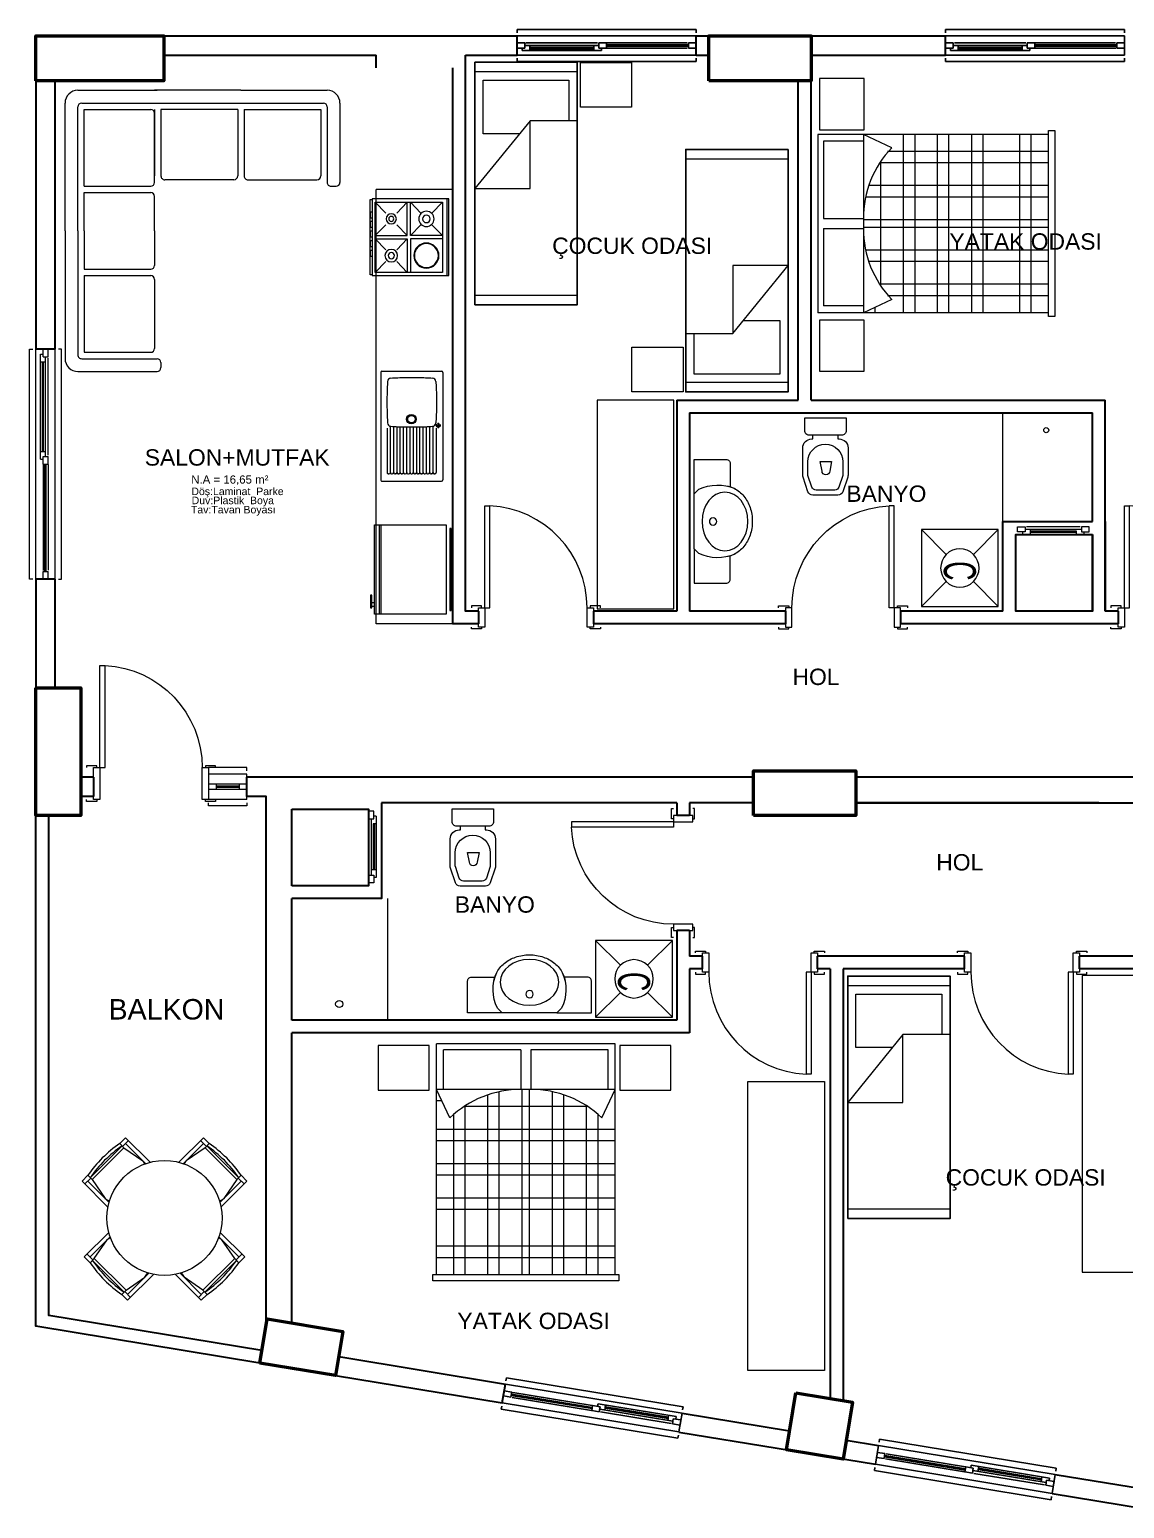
# Model space of a CAD drawing. Header units: millimetres. Extents: x 15854 to 18903, y 2124 to 4003.
# Drawn here: x 15854 to 16710, y 2172 to 3329 of the extents above; entities that cross this region are included whole.
import ezdxf

# ---------------------------------------------------------------- set-up
doc = ezdxf.new("R2010")
doc.units = ezdxf.units.MM
doc.linetypes.add('BORDER', pattern=[1.75, 0.5, -0.25, 0.5, -0.25, 0, -0.25])
doc.linetypes.add('DOT2', pattern=[0.125, 0, -0.125])
for name, color, linetype, lineweight in [('0-Gör-4__0_20_', 6, 'Continuous', 20), ('duv', 142, 'Continuous', 30), ('I-WALL', 2, 'Continuous', 18), ('KOLON', 1, 'Continuous', 50), ('mahal', 1, 'Continuous', 20), ('PENCERE', 3, 'Continuous', 18), ('SIVA', 254, 'Continuous', 20), ('sıva', 6, 'DOT2', 20), ('TEFRIS', 6, 'Continuous', 15)]:
    doc.layers.add(name, color=color, linetype=linetype, lineweight=lineweight)
doc.layers.add('İÇ_ÖLÇÜ', color=7, linetype='Continuous')
doc.styles.add('TECHNICLIGHT', font='Arial')
doc.styles.add('text1', font='Arial')

# ---------------------------------------------------------------- blocks, each defined once
blk = doc.blocks.new('yatak_80')
for p, q in [((98059.694548, -98473.047281), (98059.694548, -98393.047281)), ((98196.134804, -98393.047281), (98196.134804, -98429.917169)), ((98227.879892, -98399.557105), (98196.134804, -98399.557105)), ((98227.879892, -98466.662257), (98227.879892, -98399.557105)), ((98234.264916, -98393.047281), (98234.264916, -98473.047281)), ((98143.004692, -98429.917169), (98196.134804, -98429.917169)), ((98143.004692, -98473.047281), (98143.004692, -98429.917169)), ((98196.134804, -98429.917169), (98143.004692, -98473.047281)), ((98185.954772, -98438.181144), (98185.954772, -98466.662257)), ((98185.954772, -98466.662257), (98227.879892, -98466.662257))]:
    blk.add_line(p, q)
at = {"layer": 'İÇ_ÖLÇÜ', "ltscale": 5}
blk.add_line((98052.104532, -98393.047281), (98241.854932, -98393.047281), dxfattribs=at)
at = {"layer": 'İÇ_ÖLÇÜ', "ltscale": 5, "flags": 128}
blk.add_lwpolyline([(98052.104532, -98473.047281), (98052.104532, -98393.047281), (98241.854932, -98393.047281), (98241.854932, -98473.047281), (98052.104532, -98473.047281)], dxfattribs=at)
blk = doc.blocks.new('8')
at = {"layer": 'TEFRIS', "ltscale": 5, "flags": 128}
blk.add_lwpolyline([(16324.741847, 3303.167538), (16324.741847, 3268.167538), (16284.741847, 3268.17107), (16284.741847, 3303.17107), (16324.741847, 3303.167538)], dxfattribs=at)
at = {"layer": 'TEFRIS', "ltscale": 5, "xscale": -1, "rotation": 270}
blk.add_blockref('yatak_80', (114675.201581, -94938.552862), dxfattribs=at)
blk = doc.blocks.new('9')
at = {"layer": 'TEFRIS', "ltscale": 5, "flags": 128}
blk.add_lwpolyline([(16364.967066, 3080.486521), (16364.967066, 3045.486521), (16324.967066, 3045.490053), (16324.967066, 3080.490053), (16364.967066, 3080.486521)], dxfattribs=at)
at = {"layer": 'TEFRIS', "ltscale": 5, "xscale": -1, "rotation": 90}
blk.add_blockref('yatak_80', (-82025.974764, 101287.197321), dxfattribs=at)
blk = doc.blocks.new('dsfsdg')
at = {"layer": 'TEFRIS'}
for p, q in [((527831.917515, 4537037.523728), (527651.627515, 4537037.523728)), ((527651.627515, 4537037.523728), (527651.627515, 4536897.963728)), ((527687.267515, 4537032.177728), (527656.082515, 4537032.177728)), ((527656.082515, 4537032.177728), (527656.082515, 4536971.589728)), ((527709.339324, 4537027.10563), (527687.267515, 4537037.523728)), ((527687.267515, 4537037.523728), (527687.267515, 4536897.963728)), ((527718.452515, 4537037.523728), (527718.452515, 4536897.963728)), ((527727.362515, 4537037.523728), (527727.362515, 4536897.963728)), ((527745.182515, 4536897.963728), (527745.182515, 4537037.523728)), ((527754.092515, 4536897.963728), (527754.092515, 4537037.523728)), ((527771.912515, 4536897.963728), (527771.912515, 4537037.523728)), ((527780.822515, 4536897.963728), (527780.822515, 4537037.523728)), ((527809.642515, 4536897.963728), (527809.642515, 4537037.523728)), ((527818.552515, 4536897.963728), (527818.552515, 4537037.523728)), ((527831.917515, 4536897.963728), (527831.917515, 4537037.523728)), ((527700.632515, 4537016.22697), (527700.632515, 4536919.260487)), ((527831.917515, 4537024.158728), (527706.144262, 4537024.158728)), ((527831.917515, 4537015.248728), (527699.991425, 4537015.248728)), ((527831.917515, 4536997.428728), (527691.417369, 4536997.428728)), ((527831.917515, 4536988.518728), (527688.988219, 4536988.518728)), ((527656.082515, 4536971.589728), (527687.267515, 4536971.589728)), ((527831.917515, 4536970.698728), (527687.267515, 4536970.698728)), ((527656.082515, 4536963.897728), (527687.267515, 4536963.897728)), ((527656.082515, 4536963.897728), (527656.082515, 4536903.309728)), ((527831.917515, 4536964.788728), (527687.267515, 4536964.788728)), ((527831.917515, 4536946.968728), (527688.988219, 4536946.968728)), ((527831.917515, 4536938.058728), (527691.417369, 4536938.058728)), ((527831.917515, 4536920.238728), (527699.991425, 4536920.238728)), ((527687.267515, 4536903.309728), (527656.082515, 4536903.309728)), ((527709.339324, 4536908.381827), (527687.267515, 4536897.963728)), ((527696.177515, 4536902.169331), (527696.177515, 4536897.963728)), ((527831.917515, 4536911.328728), (527706.144262, 4536911.328728)), ((527831.917515, 4536897.963728), (527651.627515, 4536897.963728))]:
    blk.add_line(p, q, dxfattribs=at)
at = {"layer": 'TEFRIS', "flags": 128}
blk.add_lwpolyline([(527831.917515, 4537037.523728), (527831.917515, 4537040.523728), (527836.917515, 4537040.523728), (527836.917515, 4536897.963728), (527836.917515, 4536894.963728), (527831.917515, 4536894.963728), (527831.917515, 4536897.963728)], dxfattribs=at)
at = {"layer": 'TEFRIS'}
for centre, start, end in [((527766.993466, 4536972.038142), 136.314552, 180.322253), ((527766.993466, 4536963.449315), 179.677747, 223.685448)]:
    blk.add_arc(centre, 79.727212, start, end, dxfattribs=at)
blk = doc.blocks.new('10')
at = {"layer": 'TEFRIS', "ltscale": 5, "elevation": 64.900577, "flags": 128}
for points in [[(16126.429348, 2533.976052), (16126.429348, 2498.976052), (16166.429348, 2498.976052), (16166.429348, 2533.976052), (16126.429348, 2533.976052)], [(16315.511021, 2533.976052), (16315.511021, 2498.976052), (16355.511021, 2498.976052), (16355.511021, 2533.976052), (16315.511021, 2533.976052)]]:
    blk.add_lwpolyline(points, dxfattribs=at)
at = {"layer": 'TEFRIS', "ltscale": 5, "rotation": 270}
blk.add_blockref('dsfsdg', (-4520725.710708, 530186.7937), dxfattribs=at)
blk = doc.blocks.new('11')
at = {"layer": 'TEFRIS', "ltscale": 5, "elevation": 64.900577, "flags": 128}
for points in [[(16471.575611, 3250.570391), (16506.575611, 3250.570391), (16506.575611, 3290.570391), (16471.575611, 3290.570391), (16471.575611, 3250.570391)], [(16471.575611, 3061.488719), (16506.575611, 3061.488719), (16506.575611, 3101.488719), (16471.575611, 3101.488719), (16471.575611, 3061.488719)]]:
    blk.add_lwpolyline(points, dxfattribs=at)
at = {"layer": 'TEFRIS', "ltscale": 5}
blk.add_blockref('dsfsdg', (-511181.242036, -4533790.651338), dxfattribs=at)
blk = doc.blocks.new('kapı_10')
at = {"layer": '0-Gör-4__0_20_', "ltscale": 5}
for p, q in [((-9, -2.5), (-9, 5.5)), ((-9, 5.5), (-7.5, 5.5)), ((9, 5.5), (7.5, 5.5)), ((9, -2.5), (9, 5.5)), ((-7.5, -2.5), (-9, -2.5)), ((7.5, -2.5), (9, -2.5)), ((7.5, -5), (87.399937, -5)), ((7.5, -5), (7.5, -9)), ((7.5, -9), (87.399937, -9)), ((87.399937, -5), (87.399937, -9)), ((-9, -95.5), (-9, -87.5)), ((-9, -87.5), (-7.5, -87.5)), ((9, -87.5), (7.5, -87.5)), ((9, -95.5), (9, -87.5)), ((-7.5, -95.5), (-9, -95.5)), ((7.5, -95.5), (9, -95.5))]:
    blk.add_line(p, q, dxfattribs=at)
at = {"layer": '0-Gör-4__0_20_', "ltscale": 5, "flags": 128}
for points in [[(-7.5, 0), (7.5, 0), (7.5, -5), (-7.5, -5), (-7.5, 0)], [(-7.5, -85), (7.5, -85), (7.5, -90), (-7.5, -90), (-7.5, -85)]]:
    blk.add_lwpolyline(points, dxfattribs=at)
at = {"layer": '0-Gör-4__0_20_', "ltscale": 5}
blk.add_arc((7.5, -5), 80, 270, 357.134016, dxfattribs=at)
blk = doc.blocks.new('camasır_mak_')
at = {"layer": 'TEFRIS', "color": 1}
for p, q in [((-0.3, 0.45), (0.3, 0.45)), ((-0.3, -0.15), (-0.3, 0.45)), ((0.3, 0.45), (0.3, -0.15)), ((0.3, -0.15), (-0.3, -0.15))]:
    blk.add_line(p, q, dxfattribs=at)
at = {"layer": 'TEFRIS', "color": 2}
for p, q in [((-0.106066, 0.256066), (-0.3, 0.45)), ((0.106066, 0.256066), (0.3, 0.45)), ((-0.3, -0.15), (-0.106066, 0.043934)), ((0.3, -0.15), (0.106066, 0.043934))]:
    blk.add_line(p, q, dxfattribs=at)
blk.add_ellipse((0, 0.15), major_axis=(-0.106066, 0.106066), ratio=1, dxfattribs=at)
at = {"layer": 'TEFRIS', "color": 7, "style": 'TECHNICLIGHT', "text_generation_flag": 4, "width": 0.6}
blk.add_text('C', height=0.25, dxfattribs=at).set_placement((-0.053571, 0.275))
blk = doc.blocks.new('ELLIPSE')
blk.add_circle((0.5, 0.5), 0.5)
blk = doc.blocks.new('LAVABO6')
for p, q in [((0, 0.4572), (0.0762, 0.5334)), ((0, 0.4572), (0, -0.4572)), ((0, -0.4572), (0.0762, -0.5334))]:
    blk.add_line(p, q)
at = {"flags": 128}
blk.add_lwpolyline([(0.526369, -0.590767, 0.09025), (0.662027, -0.55015, 0.104607), (0.82385, -0.419454, 0.089719), (0.927131, -0.232181, 0.081438), (0.9652, 0, 0.081438), (0.927131, 0.232181, 0.089719), (0.82385, 0.419454, 0.104607), (0.662027, 0.55015, 0.09025), (0.526369, 0.590767, 0.11828)], format="xyb", dxfattribs=at)
blk.add_circle((0.311156, 0.001285), 0.06096)
for centre, start, end in [((0.386485, -0.106498), 66.240754, 115.868662), ((0.386485, 0.106498), 244.131338, 293.759246)]:
    blk.add_arc(centre, 0.711159, start, end)
at = {"xscale": 0.762, "yscale": 0.97536, "zscale": 0.762}
blk.add_blockref('ELLIPSE', (0.128276, -0.487005), dxfattribs=at)
blk = doc.blocks.new('LAVABO_1')
at = {"layer": 'TEFRIS', "flags": 128}
for points in [[(0, 21.49983), (0, 48.391721), (24.98988, 48.391721, -0.414214), (27.98988, 45.391721), (27.98988, 26.961304)], [(0, -21.49983), (0, -48.391721), (24.98988, -48.391721, 0.414214), (27.98988, -45.391721), (27.98988, -26.961304)]]:
    blk.add_lwpolyline(points, format="xyb", dxfattribs=at)
at = {"layer": 'TEFRIS', "ltscale": 5, "xscale": -47.025, "yscale": 47.025, "zscale": 47.025, "rotation": 180}
blk.add_blockref('LAVABO6', (0, 0), dxfattribs=at)
blk = doc.blocks.new('KLZ_YENİ')
at = {"layer": 'TEFRIS', "flags": 128}
blk.add_lwpolyline([(13.5, -12.7), (13.5, 12.7, 0.414214), (10, 16.2), (0, 16.2), (0, -16.2), (10, -16.2, 0.414214)], format="xyb", close=True, dxfattribs=at)
for points in [[(13.5, -9.7), (16.5, -9.7), (16.5, -10.7, 0.414214), (23.5, -17.7), (44.688612, -17.7, 0.080612), (46.269751, -17.443416), (57.764911, -13.611696, 0.322823), (60.5, -9.816963), (60.5, 9.816963, 0.322823), (57.764911, 13.611696), (46.269751, 17.443416, 0.080612), (44.688612, 17.7), (23.5, 17.7, 0.414214), (16.5, 10.7), (16.5, 9.7), (13.5, 9.7)], [(34.28, -13.7), (44.688612, -13.7, 0.080612), (45.004839, -13.648683), (54.106797, -10.614697, 0.322823), (56.5, -7.294306), (56.5, 7.294306, 0.322823), (54.106797, 10.614697), (45.004839, 13.648683, 0.080612), (44.688612, 13.7), (34.28, 13.7, 0.414214)]]:
    blk.add_lwpolyline(points, format="xyb", dxfattribs=at)
for points in [[(13.628588, 5.7), (13.5, 5.7)], [(41.572213, 2.643619), (34.072213, 4.143619), (34.072213, -4.856381), (41.572213, -3.356381)], [(13.5, -5.7), (13.628588, -5.7)]]:
    blk.add_lwpolyline(points, dxfattribs=at)
at = {"layer": 'TEFRIS'}
for centre, radius, start, end in [((34.28, 0), 13.7, 90, 270), ((41.572213, -0.356381), 3, 270, 90)]:
    blk.add_arc(centre, radius, start, end, dxfattribs=at)
blk = doc.blocks.new('dgdg')
at = {"layer": 'TEFRIS'}
for p, q in [((447759.535016, 4598886.571683), (447821.535016, 4598886.571683)), ((447749.535016, 4598809.071683), (447749.535016, 4598876.571683)), ((447762.535016, 4598876.571683), (447821.535016, 4598876.571683)), ((447824.535016, 4598879.571683), (447824.535016, 4598883.571683)), ((447759.535016, 4598684.571683), (447759.535016, 4598873.571683)), ((447764.535016, 4598811.571683), (447764.535016, 4598871.571683)), ((447764.535016, 4598871.571683), (447816.535016, 4598871.571683)), ((447819.535016, 4598814.571683), (447819.535016, 4598868.571683)), ((447749.535016, 4598809.071683), (447749.535016, 4598741.571683)), ((447764.535016, 4598811.571683), (447816.535016, 4598811.571683)), ((447764.535016, 4598806.571683), (447816.535016, 4598806.571683)), ((447764.535016, 4598806.571683), (447764.535016, 4598746.571683)), ((447819.535016, 4598803.571683), (447819.535016, 4598749.571683)), ((447749.535016, 4598681.571683), (447749.535016, 4598743.571683)), ((447764.535016, 4598746.571683), (447816.535016, 4598746.571683)), ((447764.535016, 4598741.571683), (447816.535016, 4598741.571683)), ((447764.535016, 4598686.571683), (447764.535016, 4598738.571683)), ((447821.535016, 4598741.571683), (447767.535016, 4598741.571683)), ((447824.535016, 4598686.571683), (447824.535016, 4598738.571683)), ((447829.535016, 4598686.571683), (447829.535016, 4598738.571683)), ((447859.535016, 4598741.571683), (447832.535016, 4598741.571683)), ((447859.535016, 4598741.571683), (447886.535016, 4598741.571683)), ((447889.535016, 4598686.571683), (447889.535016, 4598738.571683)), ((447894.535016, 4598686.571683), (447894.535016, 4598738.571683)), ((447897.535016, 4598741.571683), (447951.535016, 4598741.571683)), ((447954.535016, 4598686.571683), (447954.535016, 4598738.571683)), ((447959.535016, 4598684.571683), (447959.535016, 4598743.571683)), ((447962.535016, 4598746.571683), (447966.535016, 4598746.571683)), ((447969.535016, 4598681.571683), (447969.535016, 4598743.571683)), ((447859.535016, 4598681.571683), (447762.535016, 4598681.571683)), ((447824.535016, 4598686.571683), (447764.535016, 4598686.571683)), ((447859.535016, 4598686.571683), (447829.535016, 4598686.571683)), ((447859.535016, 4598686.571683), (447889.535016, 4598686.571683)), ((447859.535016, 4598681.571683), (447956.535016, 4598681.571683)), ((447894.535016, 4598686.571683), (447954.535016, 4598686.571683)), ((447859.535016, 4598671.571683), (447759.535016, 4598671.571683)), ((447859.535016, 4598671.571683), (447959.535016, 4598671.571683))]:
    blk.add_line(p, q, dxfattribs=at)
for centre, radius, start, end in [((447759.535016, 4598876.571683), 10, 90, 180), ((447821.535016, 4598883.571683), 3, 0, 90), ((447762.535016, 4598873.571683), 3, 90, 180), ((447821.535016, 4598879.571683), 3, 270, 0), ((447816.535016, 4598868.571683), 3, 0, 90), ((447816.535016, 4598814.571683), 3, 270, 0), ((447816.535016, 4598803.571683), 3, 0, 90), ((447816.535016, 4598749.571683), 3, 270, 0), ((447767.535016, 4598738.571683), 3, 90, 180), ((447821.535016, 4598738.571683), 3, 0, 90), ((447832.535016, 4598738.571683), 3, 90, 180), ((447886.535016, 4598738.571683), 3, 0, 90), ((447897.535016, 4598738.571683), 3, 90, 180), ((447951.535016, 4598738.571683), 3, 0, 90), ((447962.535016, 4598743.571683), 3, 90, 180), ((447966.535016, 4598743.571683), 3, 0, 90), ((447759.535016, 4598681.571683), 10, 180, 270), ((447762.535016, 4598684.571683), 3, 180, 270), ((447956.535016, 4598684.571683), 3, 270, 0), ((447959.535016, 4598681.571683), 10, 270, 0)]:
    blk.add_arc(centre, radius, start, end, dxfattribs=at)
blk = doc.blocks.new('bzd_7060')
at = {"layer": 'TEFRIS'}
for p, q in [((-56, 0), (-56, 70)), ((-56, 70), (0, 70)), ((-5, 0), (-5, 70)), ((-4, 70), (-4, 0)), ((0, 70), (0, 0)), ((-59, 67), (-60, 67)), ((-60, 67), (-60, 3)), ((-59, 3), (-59, 67)), ((0, 64), (2, 64)), ((0, 61), (2, 61)), ((3, 65), (2, 65)), ((2, 65), (2, 55)), ((3, 55), (3, 65)), ((2, 55), (3, 55)), ((-60, 3), (-59, 3)), ((0, 0), (-56, 0))]:
    blk.add_line(p, q, dxfattribs=at)
blk = doc.blocks.new('EVIYE1')
at = {"layer": 'TEFRIS'}
for p, q in [((-33.48683, 5.721164), (-33.48683, 52.221164)), ((-32.48683, 53.221164), (51.51317, 53.221164)), ((7.01317, 49.721164), (11.01317, 49.721164)), ((9.01317, 47.721164), (9.01317, 51.721164)), ((11.01317, 48.221164), (45.71317, 48.221164)), ((46.91317, 47.021164), (46.91317, 46.857831)), ((52.51317, 5.721164), (52.51317, 52.221164)), ((45.71317, 45.657831), (9.55908, 45.657831)), ((45.71317, 43.097831), (10.01317, 43.097831)), ((45.71317, 40.537831), (10.01317, 40.537831)), ((45.71317, 37.977831), (10.01317, 37.977831)), ((45.71317, 35.417831), (10.065071, 35.417831)), ((46.91317, 44.457831), (46.91317, 44.297831)), ((46.91317, 41.897831), (46.91317, 41.737831)), ((46.91317, 39.337831), (46.91317, 39.177831)), ((46.91317, 36.777831), (46.91317, 36.617831)), ((45.71317, 32.857831), (10.104855, 32.857831)), ((45.71317, 25.177831), (10.105933, 25.177831)), ((45.71317, 30.297831), (10.124925, 30.297831)), ((45.71317, 27.737831), (10.125285, 27.737831)), ((46.91317, 34.217831), (46.91317, 34.057831)), ((46.91317, 31.657831), (46.91317, 31.497831)), ((46.91317, 26.537831), (46.91317, 26.377831)), ((46.91317, 23.977831), (46.91317, 23.817831)), ((45.71317, 12.377831), (9.573338, 12.377831)), ((45.71317, 20.057831), (10.01317, 20.057831)), ((45.71317, 17.497831), (10.01317, 17.497831)), ((45.71317, 14.937831), (10.01317, 14.937831)), ((45.71317, 22.617831), (10.066868, 22.617831)), ((46.91317, 21.417831), (46.91317, 21.257831)), ((46.91317, 18.857831), (46.91317, 18.697831)), ((46.91317, 16.297831), (46.91317, 16.137831)), ((46.91317, 13.737831), (46.91317, 13.577831)), ((-32.48683, 4.721164), (51.51317, 4.721164)), ((11.01317, 9.721164), (45.71317, 9.721164)), ((46.91317, 11.177831), (46.91317, 10.921164))]:
    blk.add_line(p, q, dxfattribs=at)
at = {"layer": 'TEFRIS', "flags": 128}
for points in [[(-25.48683, 47.80425, -0.009845), (-22.848628, 48.009165, -0.008463), (-17.20767, 48.240013, -0.005994), (-9.236822, 48.335566, -0.005994), (-1.265975, 48.240013, -0.008463), (4.374983, 48.009165, -0.009845), (7.01317, 47.804252, -0.374103)], [(-28.069916, 12.721164, -0.009845), (-28.274831, 15.359359, -0.008463), (-28.505678, 21.000317, -0.005994), (-28.601232, 28.971164, -0.005994), (-28.505678, 36.942012, -0.008463), (-28.274831, 42.58297, -0.009845), (-28.069916, 45.221164, -0.374103)], [(9.596257, 12.721164, 0.009845), (9.801171, 15.359359, 0.008463), (10.032018, 21.000317, 0.005994), (10.127572, 28.971164, 0.005994), (10.032018, 36.942012, 0.008463), (9.801171, 42.58297, 0.009845), (9.596257, 45.221164, 0.374103)], [(-25.48683, 10.138078, 0.009845), (-22.848628, 9.933163, 0.008463), (-17.20767, 9.702316, 0.005994), (-9.236822, 9.606762, 0.005994), (-1.265975, 9.702316, 0.008463), (4.374983, 9.933163, 0.009845), (7.01317, 10.138077, 0.374103)]]:
    blk.add_lwpolyline(points, format="xyb", dxfattribs=at)
at = {"layer": 'TEFRIS'}
for centre, radius in [((9.01317, 49.721164), 1.5), ((4.01317, 28.721164), 3.75), ((4.01317, 28.721164), 2.9)]:
    blk.add_circle(centre, radius, dxfattribs=at)
for centre, radius, start, end in [((-32.48683, 52.221164), 1, 90, 180), ((-25.48683, 45.221164), 2.583087, 90, 180), ((7.01317, 45.221164), 2.583087, 0, 90), ((45.71317, 47.021164), 1.2, 0, 90), ((45.71317, 46.857831), 1.2, 270, 0), ((51.51317, 52.221164), 1, 0, 90), ((45.71317, 44.457831), 1.2, 0, 90), ((45.71317, 44.297831), 1.2, 270, 0), ((45.71317, 41.897831), 1.2, 0, 90), ((45.71317, 41.737831), 1.2, 270, 0), ((45.71317, 39.337831), 1.2, 0, 90), ((45.71317, 39.177831), 1.2, 270, 0), ((45.71317, 36.777831), 1.2, 0, 90), ((45.71317, 36.617831), 1.2, 270, 0), ((45.71317, 34.217831), 1.2, 0, 90), ((45.71317, 34.057831), 1.2, 270, 0), ((45.71317, 31.657831), 1.2, 0, 90), ((45.71317, 31.497831), 1.2, 270, 0), ((45.71317, 29.097831), 1.2, 0, 90), ((45.71317, 28.937831), 1.2, 270, 0), ((45.71317, 26.537831), 1.2, 0, 90), ((45.71317, 26.377831), 1.2, 270, 0), ((45.71317, 23.977831), 1.2, 0, 90), ((45.71317, 23.817831), 1.2, 270, 0), ((-25.48683, 12.721164), 2.583087, 180, 270), ((7.01317, 12.721164), 2.583087, 270, 0), ((45.71317, 21.417831), 1.2, 0, 90), ((45.71317, 21.257831), 1.2, 270, 0), ((45.71317, 18.857831), 1.2, 0, 90), ((45.71317, 18.697831), 1.2, 270, 0), ((45.71317, 16.297831), 1.2, 0, 90), ((45.71317, 16.137831), 1.2, 270, 0), ((45.71317, 13.737831), 1.2, 0, 90), ((45.71317, 13.577831), 1.2, 270, 0), ((45.71317, 11.177831), 1.2, 0, 90), ((-32.48683, 5.721164), 1, 180, 270), ((45.71317, 10.921164), 1.2, 270, 0), ((51.51317, 5.721164), 1, 270, 0)]:
    blk.add_arc(centre, radius, start, end, dxfattribs=at)
blk = doc.blocks.new('Firin')
at = {"layer": 'TEFRIS'}
for p, q in [((0, -0.012687), (0.6, -0.012687)), ((0.2875, -0.05), (0.2875, -0.300568)), ((0.398274, -0.131875), (0.3125, -0.05)), ((0.575, -0.05), (0.489226, -0.131875)), ((0.398274, -0.218693), (0.3125, -0.300568)), ((0.575, -0.300568), (0.489226, -0.218693)), ((0.2875, -0.300568), (0.025, -0.300568)), ((0.025, -0.324432), (0.110774, -0.406307)), ((0.201726, -0.406307), (0.2875, -0.324432)), ((0.398274, -0.406307), (0.3125, -0.324432)), ((0.575, -0.324432), (0.489226, -0.406307)), ((0.025, -0.575), (0.110774, -0.493125)), ((0.201726, -0.493125), (0.2875, -0.575)), ((0.398274, -0.493125), (0.3125, -0.575)), ((0.575, -0.575), (0.489226, -0.493125))]:
    blk.add_line(p, q, dxfattribs=at)
at = {"layer": 'TEFRIS', "flags": 128}
for points in [[(0, 0), (0.6, 0), (0.6, -0.6), (0, -0.6)], [(0.025, -0.575), (0.575, -0.575), (0.575, -0.05), (0.025, -0.05)]]:
    blk.add_lwpolyline(points, close=True, dxfattribs=at)
for points in [[(0.3125, -0.05), (0.3125, -0.300568), (0.575, -0.300568)], [(0.2875, -0.575), (0.2875, -0.324432), (0.025, -0.324432)], [(0.3125, -0.575), (0.3125, -0.324432), (0.575, -0.324432)], [(0.005, -0.6), (0.005, -0.614), (0.595, -0.614), (0.595, -0.6)], [(0.15, -0.6), (0.15, -0.6125), (0.2, -0.6125), (0.2, -0.6)], [(0.225, -0.6), (0.225, -0.6125), (0.275, -0.6125), (0.275, -0.6)], [(0.3, -0.6), (0.3, -0.6125), (0.35, -0.6125), (0.35, -0.6)], [(0.375, -0.6), (0.375, -0.6125), (0.425, -0.6125), (0.425, -0.6)], [(0.45, -0.6), (0.45, -0.6125), (0.5, -0.6125), (0.5, -0.6)]]:
    blk.add_lwpolyline(points, dxfattribs=at)
at = {"layer": 'TEFRIS'}
for centre, radius in [((0.15625, -0.175284), 0.098575), ((0.15625, -0.175284), 0.093575), ((0.44375, -0.175284), 0.05975), ((0.44375, -0.175284), 0.029375), ((0.15625, -0.449716), 0.049177), ((0.15625, -0.449716), 0.024177), ((0.44375, -0.449716), 0.039833), ((0.44375, -0.449716), 0.019583)]:
    blk.add_circle(centre, radius, dxfattribs=at)
blk = doc.blocks.new('FSAFDSF')
at = {"layer": 'sıva', "linetype": 'ByBlock', "lineweight": 25, "ltscale": 5}
for p, q in [((548829.850834, 4507159.565939), (548689.850834, 4507159.565939)), ((548689.850834, 4507159.565939), (548689.850834, 4507157.065939)), ((548829.850834, 4507154.565939), (548689.850834, 4507154.565939)), ((548689.850834, 4507139.565939), (548689.850834, 4507154.565939)), ((548829.850834, 4507157.065939), (548829.850834, 4507159.565939)), ((548695.850834, 4507149.065939), (548689.850834, 4507149.065939)), ((548689.850834, 4507145.065939), (548689.850834, 4507149.065939)), ((548695.850834, 4507145.065939), (548689.850834, 4507145.065939)), ((548829.850834, 4507139.565939), (548689.850834, 4507139.565939)), ((548693.850834, 4507143.065939), (548693.850834, 4507145.065939)), ((548755.850834, 4507143.065939), (548693.850834, 4507143.065939)), ((548695.850834, 4507145.065939), (548695.850834, 4507149.065939)), ((548753.850834, 4507147.065939), (548695.850834, 4507147.065939)), ((548752.850834, 4507149.065939), (548696.850834, 4507149.065939)), ((548699.850834, 4507143.065939), (548699.850834, 4507147.065939)), ((548749.850834, 4507145.565939), (548699.850834, 4507145.565939)), ((548749.850834, 4507144.565939), (548699.850834, 4507144.565939)), ((548749.850834, 4507143.065939), (548749.850834, 4507147.065939)), ((548759.850834, 4507149.065939), (548753.850834, 4507149.065939)), ((548753.850834, 4507145.065939), (548753.850834, 4507149.065939)), ((548759.850834, 4507145.065939), (548753.850834, 4507145.065939)), ((548755.850834, 4507143.065939), (548755.850834, 4507145.065939)), ((548759.850834, 4507145.065939), (548759.850834, 4507149.065939)), ((548823.850834, 4507147.565939), (548759.850834, 4507147.565939)), ((548823.850834, 4507146.565939), (548759.850834, 4507146.565939)), ((548760.100651, 4507149.065939), (548822.900839, 4507149.065939)), ((548760.100651, 4507145.065939), (548823.018035, 4507145.065939)), ((548829.850834, 4507149.065939), (548823.850834, 4507149.065939)), ((548823.850834, 4507145.065939), (548823.850834, 4507149.065939)), ((548829.850834, 4507145.065939), (548823.850834, 4507145.065939)), ((548829.850834, 4507145.065939), (548829.850834, 4507149.065939)), ((548689.850834, 4507134.565939), (548689.850834, 4507137.065939)), ((548829.850834, 4507134.565939), (548689.850834, 4507134.565939)), ((548829.850834, 4507137.065939), (548829.850834, 4507134.565939))]:
    blk.add_line(p, q, dxfattribs=at)
at = {"layer": 'sıva', "linetype": 'ByBlock', "lineweight": 25, "ltscale": 5, "flags": 128}
blk.add_lwpolyline([(548829.850834, 4507154.565939), (548829.850834, 4507139.565939)], dxfattribs=at)
blk = doc.blocks.new('fgdgdtret')
at = {"layer": 'TEFRIS'}
for p, q in [((132182.803035, -141480.394287), (132180.303035, -141480.394287)), ((132180.303035, -141480.394287), (132180.303035, -141660.394287)), ((132185.303035, -141480.394287), (132185.303035, -141660.394287)), ((132190.803035, -141480.394287), (132190.803035, -141486.394287)), ((132194.803035, -141480.394287), (132190.803035, -141480.394287)), ((132194.803035, -141486.394287), (132190.803035, -141486.394287)), ((132190.803035, -141570.144471), (132190.803035, -141487.344283)), ((132192.303035, -141486.394287), (132192.303035, -141570.394287)), ((132193.303035, -141486.394287), (132193.303035, -141570.394287)), ((132194.803035, -141480.394287), (132194.803035, -141486.394287)), ((132194.803035, -141570.144471), (132194.803035, -141487.227087)), ((132200.303035, -141480.394287), (132200.303035, -141660.394287)), ((132202.803035, -141480.394287), (132205.303035, -141480.394287)), ((132205.303035, -141480.394287), (132205.303035, -141660.394287)), ((132190.803035, -141570.394287), (132190.803035, -141576.394287)), ((132194.803035, -141570.394287), (132190.803035, -141570.394287)), ((132194.803035, -141570.394287), (132194.803035, -141576.394287)), ((132194.803035, -141576.394287), (132190.803035, -141576.394287)), ((132190.803035, -141577.394287), (132190.803035, -141653.394287)), ((132192.803035, -141576.394287), (132192.803035, -141654.394287)), ((132196.803035, -141580.394287), (132192.803035, -141580.394287)), ((132194.303035, -141580.394287), (132194.303035, -141650.394287)), ((132196.803035, -141574.394287), (132194.803035, -141574.394287)), ((132195.303035, -141580.394287), (132195.303035, -141650.394287)), ((132196.803035, -141574.394287), (132196.803035, -141656.394287)), ((132196.803035, -141650.394287), (132192.803035, -141650.394287)), ((132180.303035, -141660.394287), (132182.803035, -141660.394287)), ((132200.303035, -141660.394287), (132185.303035, -141660.394287)), ((132190.803035, -141654.394287), (132190.803035, -141660.394287)), ((132194.803035, -141654.394287), (132190.803035, -141654.394287)), ((132194.803035, -141660.394287), (132190.803035, -141660.394287)), ((132194.803035, -141654.394287), (132194.803035, -141660.394287)), ((132196.803035, -141656.394287), (132194.803035, -141656.394287)), ((132205.303035, -141660.394287), (132202.803035, -141660.394287))]:
    blk.add_line(p, q, dxfattribs=at)
at = {"layer": 'TEFRIS', "flags": 128}
blk.add_lwpolyline([(132185.303035, -141480.394287), (132200.303035, -141480.394287)], dxfattribs=at)
blk = doc.blocks.new('dfgdgd')
at = {"layer": 'TEFRIS'}
for p, q in [((563908.731157, 4529879.357794), (563908.731157, 4529852.211308)), ((563915.131157, 4529879.357794), (563908.731157, 4529879.357794)), ((563915.131157, 4529874.701586), (563915.131157, 4529879.357794)), ((563950.331157, 4529876.739124), (563915.131157, 4529876.739124)), ((563950.331157, 4529879.357794), (563956.731157, 4529879.357794)), ((563950.331157, 4529874.701586), (563950.331157, 4529879.357794)), ((563956.731157, 4529879.357794), (563956.731157, 4529850.682648)), ((563915.131157, 4529876.18345), (563908.731157, 4529876.18345)), ((563911.931157, 4529876.158331), (563911.931157, 4529853.921014)), ((563915.131157, 4529874.701586), (563911.931157, 4529857.101586)), ((563950.331157, 4529874.701586), (563915.131157, 4529874.701586)), ((563950.331157, 4529876.18345), (563956.731157, 4529876.18345)), ((563950.331157, 4529874.701586), (563953.531157, 4529857.101586)), ((563953.531157, 4529876.158331), (563953.531157, 4529852.657373)), ((563865.570143, 4529836.196781), (563892.71663, 4529836.196781)), ((563865.570143, 4529829.796781), (563865.570143, 4529836.196781)), ((563868.744487, 4529829.796781), (563868.744487, 4529836.196781)), ((563868.769607, 4529832.996781), (563891.006924, 4529832.996781)), ((563870.226351, 4529829.796781), (563887.826351, 4529832.996781)), ((563997.469322, 4529836.196781), (563970.322836, 4529836.196781)), ((563994.269859, 4529832.996781), (563972.032542, 4529832.996781)), ((563992.813114, 4529829.796781), (563975.213114, 4529832.996781)), ((563994.294978, 4529829.796781), (563994.294978, 4529836.196781)), ((563997.469322, 4529829.796781), (563997.469322, 4529836.196781)), ((563870.226351, 4529829.796781), (563865.570143, 4529829.796781)), ((563868.188813, 4529794.596781), (563868.188813, 4529829.796781)), ((563870.226351, 4529794.596781), (563870.226351, 4529829.796781)), ((563992.813114, 4529794.596781), (563992.813114, 4529829.796781)), ((563992.813114, 4529829.796781), (563997.469322, 4529829.796781)), ((563994.850652, 4529794.596781), (563994.850652, 4529829.796781)), ((563865.570143, 4529794.596781), (563865.570143, 4529788.196781)), ((563870.226351, 4529794.596781), (563865.570143, 4529794.596781)), ((563865.570143, 4529788.196781), (563894.24529, 4529788.196781)), ((563868.744487, 4529794.596781), (563868.744487, 4529788.196781)), ((563868.769607, 4529791.396781), (563892.270564, 4529791.396781)), ((563870.226351, 4529794.596781), (563887.826351, 4529791.396781)), ((563997.469322, 4529788.196781), (563968.794176, 4529788.196781)), ((563994.269859, 4529791.396781), (563970.768901, 4529791.396781)), ((563992.813114, 4529794.596781), (563975.213114, 4529791.396781)), ((563992.813114, 4529794.596781), (563997.469322, 4529794.596781)), ((563994.294978, 4529794.596781), (563994.294978, 4529788.196781)), ((563997.469322, 4529794.596781), (563997.469322, 4529788.196781)), ((563908.731157, 4529747.458615), (563908.731157, 4529774.605102)), ((563911.931157, 4529750.658079), (563911.931157, 4529772.895396)), ((563953.531157, 4529750.658079), (563953.531157, 4529774.159036)), ((563956.731157, 4529747.458615), (563956.731157, 4529776.133762)), ((563915.131157, 4529752.114823), (563911.931157, 4529769.714823)), ((563950.331157, 4529752.114823), (563953.531157, 4529769.714823)), ((563915.131157, 4529750.632959), (563908.731157, 4529750.632959)), ((563950.331157, 4529752.114823), (563915.131157, 4529752.114823)), ((563915.131157, 4529752.114823), (563915.131157, 4529747.458615)), ((563950.331157, 4529750.077285), (563915.131157, 4529750.077285)), ((563950.331157, 4529752.114823), (563950.331157, 4529747.458615)), ((563950.331157, 4529750.632959), (563956.731157, 4529750.632959)), ((563915.131157, 4529747.458615), (563908.731157, 4529747.458615)), ((563950.331157, 4529747.458615), (563956.731157, 4529747.458615))]:
    blk.add_line(p, q, dxfattribs=at)
blk.add_circle((563931.519733, 4529813.408205), 45, dxfattribs=at)
for centre, radius, start, end in [((563932.731157, 4529783.405833), 97.552749, 79.606054, 100.393946), ((563932.731157, 4529783.228239), 95.152749, 79.340864, 100.659136), ((563932.731157, 4529860.592495), 21.090909, 189.527283, 197.512653), ((563932.731157, 4529860.592495), 21.090909, 339.545935, 350.472717), ((563884.335442, 4529812.196781), 21.090909, 72.487347, 80.472717), ((563978.704024, 4529812.196781), 21.090909, 99.527283, 107.512653), ((563961.522105, 4529812.196781), 97.552749, 169.606054, 190.393946), ((563961.699699, 4529812.196781), 95.152749, 169.340864, 190.659136), ((563901.339767, 4529812.196781), 95.152749, 349.340864, 10.659136), ((563901.517361, 4529812.196781), 97.552749, 349.606054, 10.393946), ((563884.335442, 4529812.196781), 21.090909, 279.527283, 290.454065), ((563978.704024, 4529812.196781), 21.090909, 249.545935, 260.472717), ((563932.731157, 4529766.223914), 21.090909, 162.487347, 170.472717), ((563932.731157, 4529766.223914), 21.090909, 9.527283, 20.454065), ((563932.731157, 4529843.588171), 95.152749, 259.340864, 280.659136), ((563932.731157, 4529843.410577), 97.552749, 259.606054, 280.393946)]:
    blk.add_arc(centre, radius, start, end, dxfattribs=at)
blk = doc.blocks.new('fsfsdf')
at = {"layer": 'PENCERE', "linetype": 'BORDER', "ltscale": 5}
for p, q in [((550514.589356, 4500932.5103), (550514.589356, 4500936.5103)), ((550520.589356, 4500932.5103), (550520.589356, 4500934.5103))]:
    blk.add_line(p, q, dxfattribs=at)
at = {"layer": 'SIVA'}
for p, q in [((550517.589356, 4500938.5103), (550475.589356, 4500938.5103)), ((550472.589356, 4500932.5103), (550472.589356, 4500934.5103)), ((550520.589356, 4500932.5103), (550472.589356, 4500932.5103)), ((550518.589356, 4500936.5103), (550474.589356, 4500936.5103)), ((550478.589356, 4500932.5103), (550478.589356, 4500936.5103)), ((550514.589356, 4500935.0103), (550478.589356, 4500935.0103))]:
    blk.add_line(p, q, dxfattribs=at)
at = {"layer": 'SIVA', "flags": 128}
blk.add_lwpolyline([(550514.589356, 4500934.0103), (550478.589356, 4500934.0103)], dxfattribs=at)
at = {"layer": 'TEFRIS', "flags": 128}
for points in [[(550468.589356, 4500934.5103), (550468.589356, 4500938.5103), (550471.589356, 4500938.5103), (550474.589356, 4500938.5103), (550474.589356, 4500934.5103), (550468.589356, 4500934.5103)], [(550524.589356, 4500934.5103), (550524.589356, 4500938.5103), (550521.589356, 4500938.5103), (550518.589356, 4500938.5103), (550518.589356, 4500934.5103), (550524.589356, 4500934.5103)]]:
    blk.add_lwpolyline(points, dxfattribs=at)
blk = doc.blocks.new('gdgsg')
at = {"layer": '0-Gör-4__0_20_', "ltscale": 5}
for p, q in [((565765.896941, 4530416.507942, 95.326688), (565765.896941, 4530424.507942, 95.326688)), ((565765.896941, 4530424.507942, 95.326688), (565767.396941, 4530424.507942, 95.326688)), ((565793.896941, 4530424.507942, 95.326688), (565792.396941, 4530424.507942, 95.326688)), ((565793.896941, 4530416.507942, 95.326688), (565793.896941, 4530424.507942, 95.326688)), ((565767.396941, 4530414.007942, 95.326688), (565687.497003, 4530414.007942, 95.326688)), ((565687.497003, 4530414.007942, 95.326688), (565687.497003, 4530410.007942, 95.326688)), ((565767.396941, 4530410.007942, 95.326688), (565687.497003, 4530410.007942, 95.326688)), ((565767.396941, 4530416.507942, 95.326688), (565765.896941, 4530416.507942, 95.326688)), ((565767.396941, 4530414.007942, 95.326688), (565767.396941, 4530410.007942, 95.326688)), ((565792.396941, 4530416.507942, 95.326688), (565793.896941, 4530416.507942, 95.326688)), ((565765.896941, 4530323.507942, 95.326688), (565765.896941, 4530331.507942, 95.326688)), ((565765.896941, 4530331.507942, 95.326688), (565767.396941, 4530331.507942, 95.326688)), ((565767.396941, 4530299.007942, 95.326688), (565767.396941, 4530329.007942, 95.326688)), ((565767.396941, 4530329.007942, 95.326688), (565769.896941, 4530329.007942, 95.326688)), ((565772.396941, 4530299.007942, 95.326688), (565772.396941, 4530329.007942, 95.326688)), ((565772.396941, 4530329.007942, 95.326688), (565792.396941, 4530329.007942, 95.326688)), ((565780.396941, 4530323.007942, 95.326688), (565780.396941, 4530329.007942, 95.326688)), ((565780.396941, 4530329.007942, 95.326688), (565784.396941, 4530329.007942, 95.326688)), ((565784.396941, 4530323.007942, 95.326688), (565784.396941, 4530329.007942, 95.326688)), ((565793.896941, 4530331.507942, 95.326688), (565792.396941, 4530331.507942, 95.326688)), ((565792.396941, 4530299.007942, 95.326688), (565792.396941, 4530329.007942, 95.326688)), ((565793.896941, 4530323.507942, 95.326688), (565793.896941, 4530331.507942, 95.326688)), ((565797.396941, 4530329.007942, 95.326688), (565794.896941, 4530329.007942, 95.326688)), ((565797.396941, 4530299.007942, 95.326688), (565797.396941, 4530329.007942, 95.326688)), ((565767.396941, 4530323.507942, 95.326688), (565765.896941, 4530323.507942, 95.326688)), ((565780.396941, 4530323.007942, 95.326688), (565784.396941, 4530323.007942, 95.326688)), ((565780.396941, 4530305.007942, 95.326688), (565780.396941, 4530323.007942, 95.326688)), ((565780.396941, 4530323.007942, 95.326688), (565784.396941, 4530323.007942, 95.326688)), ((565781.896941, 4530305.007942, 95.326688), (565781.896941, 4530323.007942, 95.326688)), ((565782.896941, 4530305.007942, 95.326688), (565782.896941, 4530323.007942, 95.326688)), ((565784.396941, 4530305.007942, 95.326688), (565784.396941, 4530323.007942, 95.326688)), ((565792.396941, 4530323.507942, 95.326688), (565793.896941, 4530323.507942, 95.326688)), ((565780.396941, 4530299.007942, 95.326688), (565780.396941, 4530305.007942, 95.326688)), ((565780.396941, 4530305.007942, 95.326688), (565784.396941, 4530305.007942, 95.326688)), ((565780.396941, 4530305.007942, 95.326688), (565784.396941, 4530305.007942, 95.326688)), ((565784.396941, 4530299.007942, 95.326688), (565784.396941, 4530305.007942, 95.326688)), ((565769.896941, 4530299.007942, 95.326688), (565767.396941, 4530299.007942, 95.326688)), ((565780.396941, 4530299.007942, 95.326688), (565784.396941, 4530299.007942, 95.326688)), ((565780.396941, 4530299.007942, 95.326688), (565784.396941, 4530299.007942, 95.326688)), ((565794.896941, 4530299.007942, 95.326688), (565797.396941, 4530299.007942, 95.326688))]:
    blk.add_line(p, q, dxfattribs=at)
at = {"layer": '0-Gör-4__0_20_', "ltscale": 5, "elevation": 95.326688, "flags": 128}
for points in [[(565792.396941, 4530419.007942), (565767.396941, 4530419.007942), (565767.396941, 4530414.007942), (565792.396941, 4530414.007942), (565792.396941, 4530419.007942)], [(565792.396941, 4530334.007942), (565767.396941, 4530334.007942), (565767.396941, 4530329.007942), (565792.396941, 4530329.007942), (565792.396941, 4530334.007942)], [(565792.396941, 4530299.007942), (565772.396941, 4530299.007942)]]:
    blk.add_lwpolyline(points, dxfattribs=at)
at = {"layer": '0-Gör-4__0_20_', "ltscale": 5}
blk.add_arc((565767.396941, 4530414.007942, 95.326688), 80, 182.865984, 270, dxfattribs=at)

msp = doc.modelspace()

# ---------------------------------------------------------------- linework, layer by layer
at = {"layer": 'duv'}
for p, q in [((15858.932008, 3323.888294), (16235.099282, 3323.888294)), ((16235.099282, 3308.888294), (16235.099282, 3323.888294)), ((16375.099282, 3323.888294), (16570.099282, 3323.888294)), ((16375.099282, 3308.888294), (16375.099282, 3323.888294)), ((16455.099283, 3323.888135), (16455.099283, 3323.888294)), ((16465.099283, 3038.887972), (16465.099283, 3323.888294)), ((16570.099282, 3308.888294), (16570.099282, 3323.888294)), ((15958.932469, 3308.888294), (16124.932008, 3308.888294)), ((16124.932008, 3298.888294), (16124.932008, 3308.888294)), ((16194.932008, 3308.888294), (16235.099282, 3308.888294)), ((16375.099282, 3308.888294), (16385.103742, 3308.888294)), ((16465.099283, 3308.888294), (16570.099282, 3308.888294)), ((15858.932008, 3293.888294), (15858.932008, 3078.887972)), ((15873.932008, 3078.887972), (15873.932008, 3288.888265)), ((16455.099283, 3038.887972), (16455.099283, 3288.888265)), ((15873.932008, 3078.887972), (15858.932008, 3078.887972)), ((16360.099283, 3038.887972), (16455.099283, 3038.887972)), ((16360.099283, 3038.887972), (16360.099283, 2873.887972)), ((16465.099283, 3038.887972), (16695.103375, 3038.887972)), ((16695.103375, 2873.887972), (16695.103375, 3038.887972)), ((16370.099283, 3028.887972), (16685.103375, 3028.887972)), ((16370.099283, 3028.887972), (16370.099283, 2873.887972)), ((16685.103375, 2943.887972), (16685.103375, 3028.887972)), ((16685.103375, 2873.887972), (16685.103375, 2933.887972)), ((15858.932008, 2898.887972), (15858.932008, 2778.887972)), ((15873.932008, 2898.887972), (15858.932008, 2898.887972)), ((15873.932008, 2813.888122), (15873.932008, 2898.887972)), ((16204.932008, 2873.887972), (16204.932008, 2863.887972)), ((16294.932008, 2873.887972), (16294.932008, 2863.887972)), ((16445.103375, 2873.887972), (16445.103375, 2863.887972)), ((16535.103375, 2873.887972), (16535.103375, 2863.887972)), ((16705.103375, 2873.887972), (16705.103375, 2863.887972)), ((15903.932008, 2743.887972), (15903.932008, 2728.887972)), ((16023.932008, 2728.887972), (16023.932008, 2743.887972)), ((16360.103375, 2723.887972), (16360.103375, 2713.887972)), ((16370.103375, 2723.887972), (16370.103375, 2713.887972)), ((16370.103375, 2713.887972), (16360.103375, 2713.887972)), ((16058.932008, 2553.887972), (16058.932008, 2648.887972)), ((16360.103375, 2623.887972), (16360.103375, 2553.887972)), ((16370.103375, 2623.887972), (16360.103375, 2623.887972)), ((16370.103375, 2623.887972), (16370.103375, 2603.887972)), ((16380.103375, 2603.887972), (16370.103375, 2603.887972)), ((16380.103375, 2593.887972), (16380.103375, 2603.887972)), ((16480.103375, 2603.887972), (16470.103375, 2603.887972)), ((16470.103375, 2593.887972), (16470.103375, 2603.887972)), ((16585.103375, 2603.887972), (16480.103375, 2603.887972)), ((16585.103375, 2593.887972), (16585.103375, 2603.887972)), ((16750.103375, 2603.887972), (16675.103375, 2603.887972)), ((16675.103375, 2593.887972), (16675.103375, 2603.887972)), ((16380.103375, 2593.887972), (16370.103375, 2593.887972)), ((16370.103375, 2593.887972), (16370.103375, 2543.887972)), ((16480.103375, 2593.887972), (16470.103375, 2593.887972)), ((16585.103375, 2593.887972), (16490.103375, 2593.887972)), ((16740.103375, 2593.887972), (16675.103375, 2593.887972)), ((16360.103375, 2553.887972), (16058.932008, 2553.887972)), ((16370.103375, 2543.887972), (16058.932008, 2543.887972)), ((16058.932008, 2316.853557), (16058.932008, 2543.887972)), ((16095.678823, 2290.539504), (16225.988696, 2269.100536)), ((16093.256381, 2275.736398), (16223.554605, 2254.299347)), ((16223.55321, 2254.299576), (16225.988696, 2269.100536)), ((16364.131569, 2246.372859), (16448.228883, 2232.536919)), ((16361.697478, 2231.57167), (16515.392954, 2206.285233)), ((16492.631999, 2225.231586), (16517.827045, 2221.086422)), ((16655.969916, 2198.358746), (16725.112929, 2186.983132)), ((16653.535825, 2183.557557), (16725.112929, 2171.781479))]:
    msp.add_line(p, q, dxfattribs=at)
at = {"layer": 'duv', "flags": 128}
for points in [[(16204.932008, 2863.887972), (16184.932008, 2863.887972), (16184.932008, 3298.888294)], [(16204.932008, 2873.887972), (16194.932008, 2873.887972), (16194.932008, 3308.888294)], [(16465.099283, 3038.887972), (16465.099283, 3308.888294), (16570.099282, 3308.888294)], [(16615.103375, 2873.887972), (16615.103375, 2943.887972), (16685.103375, 2943.887972)], [(16695.103375, 2943.887972), (16695.103375, 2873.887972)], [(16685.103375, 2933.887972), (16685.103375, 2873.887972), (16625.103375, 2873.887972), (16625.103375, 2933.887972), (16685.103375, 2933.887972)], [(16360.099283, 2873.887972), (16294.932008, 2873.887972)], [(16445.103375, 2873.887972), (16370.099283, 2873.887972)], [(16615.103375, 2873.887972), (16535.103375, 2873.887972)], [(16685.103375, 2873.887972), (16625.103375, 2873.887972)], [(16705.103375, 2873.887972), (16695.103375, 2873.887972)], [(16445.103375, 2863.887972), (16294.932008, 2863.887972)], [(16705.103375, 2863.887972), (16535.103375, 2863.887972)], [(16695.103375, 2863.887972), (16615.103375, 2863.887972)], [(15903.932008, 2743.887972), (15893.932412, 2743.887972)], [(16420.103888, 2743.887972), (16023.932008, 2743.887972)], [(16805.103375, 2743.887972), (16500.103752, 2743.887972)], [(15903.932008, 2728.887972), (15893.932412, 2728.887972)], [(16038.932008, 2315.115158), (16038.932008, 2728.887972), (16023.932008, 2728.887972)], [(16129.02938, 2723.98781), (16129.02938, 2648.98781), (16058.932008, 2648.887972)], [(16360.103375, 2723.887972), (16129.02938, 2723.98781)], [(16420.103888, 2723.887972), (16370.103375, 2723.887972)], [(16690.103375, 2723.887972), (16500.103752, 2723.887972)], [(16500.103752, 2723.887972), (16725.107467, 2723.887972)], [(16034.022704, 2285.481613), (15858.932008, 2314.288142), (15858.932008, 2713.887972)], [(16035.646114, 2295.34896), (15868.932008, 2322.777343), (15868.932008, 2713.887972)], [(16059.02938, 2718.98799), (16119.02938, 2718.98799), (16119.02938, 2658.98799), (16059.02938, 2658.98799)], [(16059.02938, 2658.98799), (16059.02938, 2718.98799)], [(16480.103375, 2593.887972), (16480.103375, 2257.696149)], [(16490.103375, 2593.887972), (16490.103375, 2256.050913)]]:
    msp.add_lwpolyline(points, dxfattribs=at)
at = {"layer": 'KOLON', "flags": 128}
for points in [[(15858.932416, 3288.888265), (15858.932008, 3323.888294), (15958.932469, 3323.888294), (15958.932469, 3288.888265), (15858.932008, 3288.888265)], [(16385.103742, 3288.888265), (16385.103742, 3323.888294), (16465.103904, 3323.888112), (16465.103904, 3288.888265), (16385.103742, 3288.888265)], [(15858.932008, 2813.888122), (15893.932412, 2813.888122), (15893.932412, 2713.887972), (15858.932008, 2713.887972), (15858.932008, 2813.888122)], [(16420.103888, 2713.887972), (16420.103888, 2748.888064), (16500.103752, 2748.888064), (16500.103752, 2713.887972), (16420.103888, 2713.887972)], [(16034.022704, 2285.481613), (16039.704576, 2320.016907), (16098.908665, 2310.276487), (16093.25637, 2275.736327), (16034.022704, 2285.481613)], [(16453.099104, 2262.138988), (16497.502216, 2254.83363), (16490.196891, 2210.430564), (16445.793775, 2217.735897), (16453.099104, 2262.138988)]]:
    msp.add_lwpolyline(points, dxfattribs=at)
at = {"layer": 'TEFRIS'}
msp.add_line((16615.103375, 2943.887972), (16615.103375, 3028.887972), dxfattribs=at)
at = {"layer": 'TEFRIS', "ltscale": 5}
msp.add_line((16133.932008, 2648.887972), (16133.932008, 2553.887972), dxfattribs=at)
at = {"layer": 'TEFRIS', "flags": 128}
for points in [[(16124.932008, 2863.887972), (16124.932008, 3203.887972)], [(16184.932008, 3203.887972), (16124.932008, 3203.887972)], [(16184.932008, 2863.887972), (16124.932008, 2863.887972)]]:
    msp.add_lwpolyline(points, dxfattribs=at)
at = {"layer": 'TEFRIS', "ltscale": 5, "flags": 128}
for points in [[(16357.76599, 2875.525273), (16357.76599, 3038.887972), (16297.76599, 3038.887972), (16297.76599, 2875.525273), (16357.76599, 2875.525273)], [(16736.985353, 2356.670577), (16736.985353, 2588.719592), (16676.985353, 2588.719592), (16676.985353, 2356.670577), (16736.985353, 2356.670577)], [(16455.634892, 2279.582287), (16415.64337, 2279.582287), (16415.64337, 2505.702049), (16475.64337, 2505.702049), (16475.64337, 2279.582287), (16455.634892, 2279.582287)]]:
    msp.add_lwpolyline(points, dxfattribs=at)
at = {"layer": 'TEFRIS'}
msp.add_circle((16648.994164, 3015.4605), 1.983192, dxfattribs=at)
at = {"layer": 'TEFRIS', "ltscale": 5}
msp.add_circle((16096.063781, 2566.457641), 2.787503, dxfattribs=at)

# ---------------------------------------------------------------- block references
for name in ['8', '11', '9', '10']:
    msp.add_blockref(name, (0, 0))
at = {"layer": 'I-WALL', "xscale": -1, "rotation": 90}
msp.add_blockref('gdgsg', (4546322.93995, 568518.784913), dxfattribs=at)
at = {"layer": 'TEFRIS'}
for name, p in [('FSAFDSF', (-532454.751558, -4503830.677644)), ('FSAFDSF', (-532119.751558, -4503830.677644)), ('fsfsdf', (-533841.985981, -4497998.70391))]:
    msp.add_blockref(name, p, dxfattribs=at)
for name, p, rotation in [('dgdg', (-4582789.905744, 451030.893084), 270), ('fgdgdtret', (148059.235043, -138581.506315), 180), ('EVIYE1', (16123.778018, 3028.100368), 270), ('kapı_10', (16204.932008, 2868.887972), 90), ('kapı_10', (16705.103375, 2868.887972), 90), ('bzd_7060', (16123.584551, 2941.430847), 180), ('fsfsdf', (4517057.539681, -547807.201203), 90), ('kapı_10', (16470.103375, 2598.887972), 270), ('kapı_10', (16675.103375, 2598.887972), 270), ('dfgdgd', (-3585862.153778, -2801902.904053), 315), ('FSAFDSF', (1289578.272958, 4360490.698458), 170.655761), ('FSAFDSF', (1289459.44374, 4360562.620574), 170.66116)]:
    msp.add_blockref(name, p, dxfattribs=dict(at, rotation=rotation))
at = {"layer": 'TEFRIS', "xscale": -100, "yscale": 100, "zscale": 100}
for name, p, rotation in [('Firin', (16181.753264, 3136.399595), 270), ('camasır_mak_', (16596.404581, 2907.601011), 90)]:
    msp.add_blockref(name, p, dxfattribs=dict(at, rotation=rotation))
at = {"layer": 'TEFRIS', "ltscale": 5, "xscale": -1}
for name, p, rotation in [('KLZ_YENİ', (16476.267313, 3025.041426), 90), ('KLZ_YENİ', (16200.528821, 2719.118448), 90), ('yatak_80', (114966.831745, -95653.604101), 270)]:
    msp.add_blockref(name, p, dxfattribs=dict(at, rotation=rotation))
at = {"layer": 'TEFRIS', "ltscale": 5}
msp.add_blockref('LAVABO_1', (16373.740773, 2944.106654), dxfattribs=at)
at = {"layer": 'TEFRIS', "xscale": -1, "rotation": 270}
msp.add_blockref('kapı_10', (16535.103375, 2868.887972), dxfattribs=at)
at = {"layer": 'TEFRIS', "xscale": -1}
msp.add_blockref('kapı_10', (16365.018114, 2713.887972), dxfattribs=at)
at = {"layer": 'TEFRIS', "ltscale": 5, "xscale": -100, "yscale": 100, "zscale": 100, "rotation": 90}
msp.add_blockref('camasır_mak_', (16341.589484, 2586.153585), dxfattribs=at)
at = {"layer": 'TEFRIS', "ltscale": 5, "rotation": 90}
msp.add_blockref('LAVABO_1', (16244.872683, 2559.534969), dxfattribs=at)

# ---------------------------------------------------------------- texts
at = {"layer": 'mahal', "style": 'text1'}
msp.add_text('N.A = 16,65 m²', height=6.4, dxfattribs=at).set_placement((15980.351238, 2973.632026))
at = {"layer": 'mahal', "attachment_point": 2, "style": 'text1'}
for s, insert, char_height, width in [('ÇOCUK ODASI', (16325.195426, 3166.142404), 12.8, 182.839949), ('YATAK ODASI', (16632.865521, 3169.489666), 12.8, 182.839949), ('SALON+MUTFAK', (16016.252666, 3000.509185), 12.8, 182.839949), ('Döş:Laminat  Parke', (16016.528013, 2970.518056), 5.880818, 93.890206), ('Duv:Plastik  Boya', (16012.851022, 2963.420963), 5.880818, 93.890206), ('BANYO', (16523.964538, 2972.150702), 12.8, 102.580941), ('Tav:Tavan Boyası', (16013.209674, 2956.205255), 5.880818, 93.890206), ('HOL', (16468.936488, 2828.857838), 12.8, 182.839949), ('HOL', (16581.337761, 2683.744141), 12.8, 182.839949), ('BANYO', (16217.752919, 2650.716204), 12.8, 102.580941), ('BALKON', (15960.976274, 2570.331511), 16, 128.226176), ('ÇOCUK ODASI', (16632.887347, 2437.171147), 12.8, 182.839949), ('YATAK ODASI', (16248.074496, 2324.91396), 12.8, 182.839949)]:
    msp.add_mtext(s, dxfattribs=dict(at, insert=insert, char_height=char_height, width=width))

doc.saveas('drawing.dxf')
